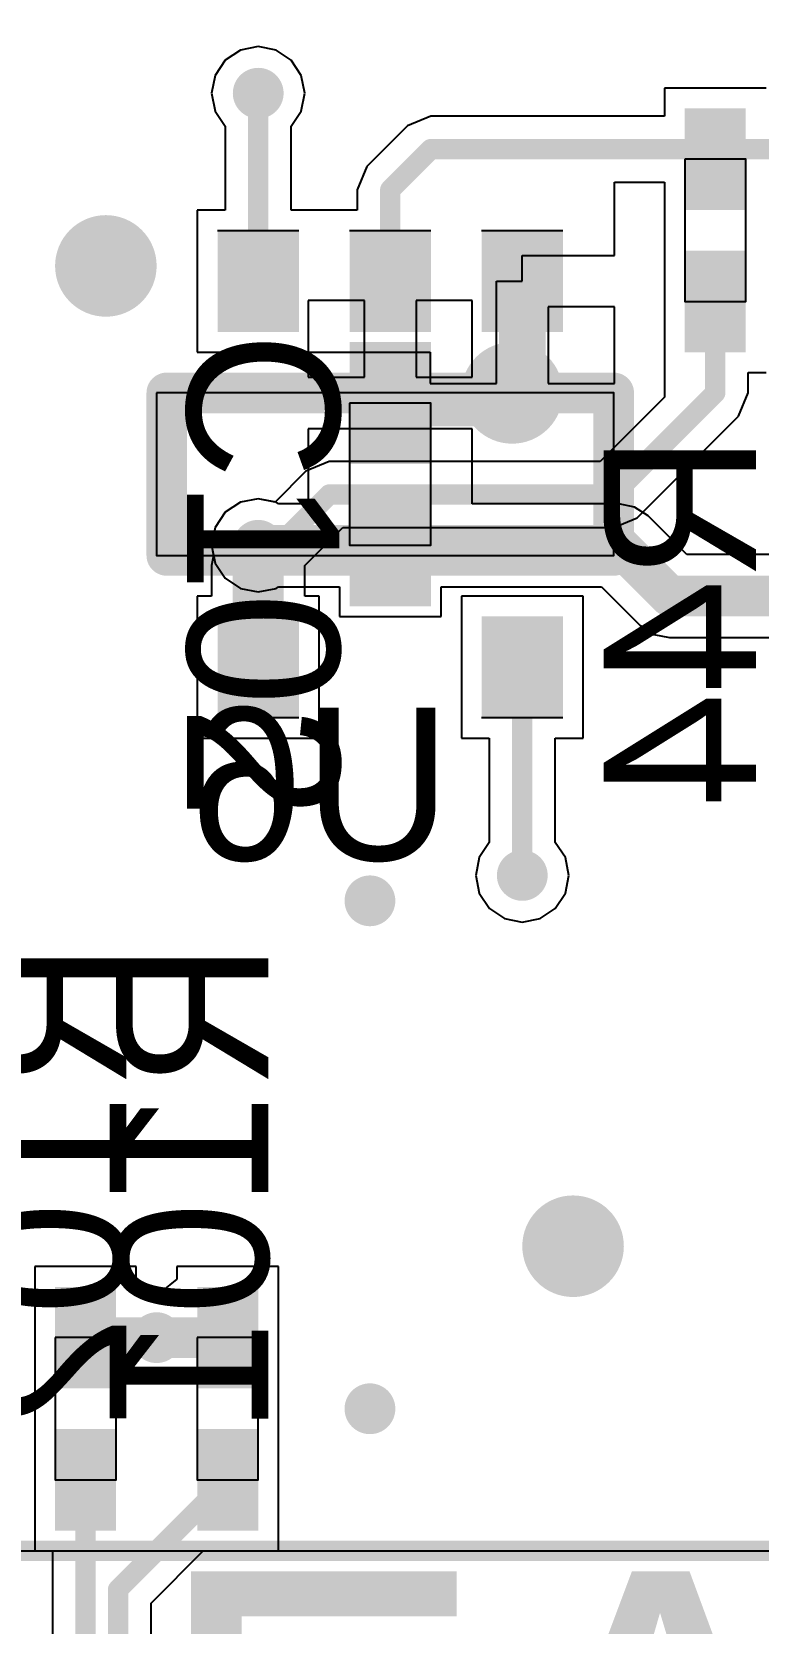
# Model space of a CAD drawing. Header units: millimetres. Extents: x 15 to 122, y 23 to 96.
# Drawn here: x 31.84 to 35.41, y 56.64 to 64.48 of the extents above; entities that cross this region are included whole.
import ezdxf

# ---------------------------------------------------------------- set-up
doc = ezdxf.new("R2010")
doc.units = ezdxf.units.MM
for name, color, linetype in [('Bottom Modules', 3, 'Continuous'), ('BottomLayer', 5, 'Continuous'), ('BottomOverlay', 54, 'Continuous'), ('BottomPaste', 16, 'Continuous'), ('TopLayer', 1, 'Continuous'), ('TopOverlay', 2, 'Continuous'), ('TopPaste', 8, 'Continuous'), ('TopSolder', 216, 'Continuous'), ('Upper Modules', 80, 'Continuous')]:
    doc.layers.add(name, color=color, linetype=linetype)
doc.styles.get("Standard").update_dxf_attribs({"font": 'ARExthalf2.shx', "width": 0.1})

msp = doc.modelspace()

# ---------------------------------------------------------------- linework, layer by layer
at = {"layer": 'Bottom Modules'}
for p, q in [((32.75000562, 63.5), (33.15000482, 63.5)), ((33.40000178, 63.5), (33.80000098, 63.5)), ((34.05000302, 63.5), (34.45000221999999, 63.5)), ((33.15000482, 61.09999972), (32.75000562, 61.09999972)), ((34.45000221999999, 61.09999972), (34.05000302, 61.09999972))]:
    msp.add_line(p, q, dxfattribs=at)
for points in [[(35.05000356, 63.85000183999999), (35.05000356, 63.15000069999999), (35.35000296, 63.15000069999999), (35.35000296, 63.85000183999999)], [(32.45001891999999, 62.69999652), (32.45001891999999, 61.89999812), (34.70001442, 61.89999812), (34.70001442, 62.69999652)], [(31.9499996, 58.05000074), (31.9499996, 57.3499996), (32.249999, 57.3499996), (32.249999, 58.05000074)], [(32.6499982, 58.05000074), (32.6499982, 57.3499996), (32.9499976, 57.3499996), (32.9499976, 58.05000074)]]:
    msp.add_lwpolyline(points, close=True, dxfattribs=at)
at = {"layer": 'BottomLayer'}
for p, q in [((32.86221012, 64.3869426), (32.78778558, 64.33721448)), ((32.95000014, 64.40440509999999), (32.86221012, 64.3869426)), ((33.03779016, 64.3869426), (32.95000014, 64.40440509999999)), ((33.1122147, 64.33721448), (33.03779016, 64.3869426)), ((32.78778558, 64.33721448), (32.73805746, 64.26278993999999)), ((33.16194282, 64.26278993999999), (33.1122147, 64.33721448)), ((32.73805746, 64.26278993999999), (32.72059496, 64.17499991999999)), ((33.17940532, 64.17499991999999), (33.16194282, 64.26278993999999)), ((32.72059496, 64.17499991999999), (32.73805746, 64.08720989999999)), ((33.16194282, 64.08720989999999), (33.17940532, 64.17499991999999)), ((35.45000276, 64.20000114), (34.95000376, 64.20000114)), ((34.95000376, 64.20000114), (34.95000376, 64.06236362)), ((32.73805746, 64.08720989999999), (32.7876408, 64.01300126)), ((33.11235947999999, 64.01300126), (33.16194282, 64.08720989999999)), ((32.7876408, 64.01300126), (32.7876408, 63.5999998)), ((33.11235947999999, 63.5999998), (33.11235947999999, 64.01300126)), ((33.68519806, 64.01480973999999), (33.48519592, 63.81480759999999)), ((33.80000352, 64.06236362), (33.68519806, 64.01480973999999)), ((34.95000376, 64.06236362), (33.80000352, 64.06236362)), ((33.48519592, 63.81480759999999), (33.43764204, 63.70000214)), ((33.43764204, 63.70000214), (33.43764204, 63.5999998)), ((34.70400222, 63.37700049999999), (34.70400222, 63.73764494)), ((34.70400222, 63.73764494), (34.95000376, 63.73764494)), ((34.95000376, 63.73764494), (34.95000376, 63.57071868)), ((32.7876408, 63.5999998), (32.65000582, 63.5999998)), ((32.65000582, 63.5999998), (32.65000582, 62.9000012)), ((33.22928838, 63.5999998), (33.11235947999999, 63.5999998)), ((33.22929092, 63.5999998), (33.22928838, 63.60000234)), ((33.22928838, 63.60000234), (33.22928838, 63.5999998)), ((33.25000462, 63.60000234), (33.22929092, 63.5999998)), ((33.2750033, 63.60000234), (33.25000462, 63.60000234)), ((33.30000198, 63.60000234), (33.2750033, 63.60000234)), ((33.32071568, 63.5999998), (33.30000198, 63.60000234)), ((33.32071822, 63.60000234), (33.32071568, 63.5999998)), ((33.32072076, 63.5999998), (33.32071822, 63.60000234)), ((33.43764204, 63.5999998), (33.32072076, 63.5999998)), ((34.95000376, 63.57071868), (34.95000122, 63.57071613999999)), ((34.95000122, 63.57071613999999), (34.95000376, 63.5707136)), ((34.95000376, 63.5707136), (34.95000122, 63.50000254)), ((34.95000122, 63.50000254), (34.95000122, 63.5)), ((34.95000122, 63.5), (34.95000122, 63.5)), ((34.95000122, 63.5), (34.95000376, 63.42929148)), ((34.25000262, 63.2500005), (34.25000262, 63.37700049999999)), ((34.25000262, 63.37700049999999), (34.70400222, 63.37700049999999)), ((34.95000376, 63.42929148), (34.95000122, 63.42928894)), ((34.95000122, 63.42928894), (34.95000376, 63.42928894)), ((34.95000376, 63.42928894), (34.95000376, 62.80000394)), ((34.12300262, 62.746001), (34.12300262, 63.2500005)), ((34.12300262, 63.2500005), (34.25000262, 63.2500005)), ((34.70400222, 63.1230005), (34.37700262, 63.1230005)), ((34.37700262, 63.1230005), (34.37700262, 62.746001)), ((34.70400222, 62.746001), (34.70400222, 63.1230005)), ((32.65000582, 62.9000012), (33.22928584, 62.9000012)), ((33.22928584, 62.9000012), (33.22928838, 62.89999865999999)), ((33.22928838, 62.89999865999999), (33.22929092, 62.9000012)), ((33.22929092, 62.9000012), (33.25000462, 62.89999865999999)), ((33.25000462, 62.89999865999999), (33.2750033, 62.89999865999999)), ((33.2750033, 62.89999865999999), (33.30000198, 62.89999865999999)), ((33.30000198, 62.89999865999999), (33.32071568, 62.9000012)), ((33.32071568, 62.9000012), (33.32071822, 62.89999865999999)), ((33.32071822, 62.89999865999999), (33.32071822, 62.9000012)), ((33.32071822, 62.9000012), (33.79600302, 62.9000012)), ((33.79600302, 62.9000012), (33.79600302, 62.746001)), ((33.79600302, 62.746001), (34.12300262, 62.746001)), ((34.37700262, 62.746001), (34.70400222, 62.746001)), ((34.95000376, 62.80000394), (34.95000122, 62.80000394)), ((34.95000122, 62.80000394), (34.95000376, 62.67961302)), ((35.3623626, 62.70000159999999), (35.3623626, 62.8000014)), ((35.3623626, 62.8000014), (35.45000276, 62.8000014)), ((34.95000376, 62.67961302), (34.63275014, 62.3623594)), ((35.31480871999999, 62.58519613999999), (35.3623626, 62.70000159999999)), ((34.81480718, 62.08519459999999), (35.31480871999999, 62.58519613999999)), ((33.29999944, 62.3623594), (33.18519398, 62.31480551999999)), ((34.63275014, 62.3623594), (33.29999944, 62.3623594)), ((33.18519398, 62.31480551999999), (33.03323848, 62.16285001999999)), ((32.78778558, 62.11221511999999), (32.73805746, 62.03779058)), ((32.86221012, 62.16194324), (32.78778558, 62.11221511999999)), ((32.95000014, 62.17940574), (32.86221012, 62.16194324)), ((33.03323848, 62.16285001999999), (32.95000014, 62.17940574)), ((32.73805746, 62.03779058), (32.72059496, 61.95000056)), ((33.17941039999999, 61.8498001), (33.36725102, 62.03764072)), ((33.36725102, 62.03764072), (34.70000172, 62.03764072)), ((34.70000172, 62.03764072), (34.81480464, 62.08519459999999)), ((34.81480464, 62.08519459999999), (34.81480972, 62.08519206)), ((34.81480972, 62.08519206), (34.81480718, 62.08519459999999)), ((32.72059496, 61.95000056), (32.73054414, 61.89998541999999)), ((32.73054414, 61.89998541999999), (32.72060004, 61.84999568)), ((32.72060004, 61.84999568), (32.72060004, 61.69999851999999)), ((33.17941039999999, 61.69999851999999), (33.17941039999999, 61.8498001)), ((32.72060004, 61.69999851999999), (32.65000582, 61.69999851999999)), ((32.65000582, 61.69999851999999), (32.65000582, 60.99999991999999)), ((33.25000462, 61.69999851999999), (33.17941039999999, 61.69999851999999)), ((33.25000462, 60.99999991999999), (33.25000462, 61.69999851999999)), ((34.55000202, 61.69999851999999), (33.95000322, 61.69999851999999)), ((33.95000322, 61.69999851999999), (33.95000322, 60.99999991999999)), ((34.55000202, 60.99999991999999), (34.55000202, 61.69999851999999)), ((32.65000582, 60.99999991999999), (33.25000462, 60.99999991999999)), ((33.95000322, 60.99999991999999), (34.08764074, 60.99999991999999)), ((34.08764074, 60.99999991999999), (34.08764074, 60.48699866)), ((34.41235942, 60.48699866), (34.41235942, 60.99999991999999)), ((34.41235942, 60.99999991999999), (34.55000202, 60.99999991999999)), ((34.08764074, 60.48699866), (34.0380574, 60.41279002)), ((34.46194276, 60.41279002), (34.41235942, 60.48699866)), ((34.0380574, 60.41279002), (34.0205949, 60.325)), ((34.47940526, 60.325), (34.46194276, 60.41279002)), ((34.0205949, 60.325), (34.0380574, 60.23720998)), ((34.46194276, 60.23720998), (34.47940526, 60.325)), ((34.0380574, 60.23720998), (34.08778552, 60.16278543999999)), ((34.41221463999999, 60.16278543999999), (34.46194276, 60.23720998)), ((34.08778552, 60.16278543999999), (34.16221006, 60.11305732)), ((34.3377901, 60.11305732), (34.41221463999999, 60.16278543999999)), ((34.16221006, 60.11305732), (34.25000008, 60.09559482)), ((34.25000008, 60.09559482), (34.3377901, 60.11305732)), ((32.3499988, 58.40000003999999), (31.8499998, 58.40000003999999)), ((31.8499998, 58.40000003999999), (31.8499998, 57.77071758)), ((32.3499988, 58.33833138), (32.3499988, 58.40000003999999)), ((33.0499974, 58.40000003999999), (32.5499984, 58.40000003999999)), ((32.5499984, 58.40000003999999), (32.5499984, 58.33833138)), ((33.0499974, 57.77071504), (33.0499974, 58.40000003999999)), ((32.42730116, 58.27489233999999), (32.3499988, 58.33833138)), ((32.4499986, 58.27940591999999), (32.42730116, 58.27489233999999)), ((32.47269604, 58.27489233999999), (32.4499986, 58.27940591999999)), ((32.5499984, 58.33833138), (32.47269604, 58.27489233999999)), ((31.8499998, 57.77071758), (31.84999726, 57.77071504)), ((31.84999726, 57.77071504), (31.8499998, 57.77071249999999)), ((31.8499998, 57.77071249999999), (31.84999726, 57.70000143999999)), ((33.0499974, 57.77071249999999), (33.04999994, 57.77071504)), ((33.04999994, 57.77071504), (33.0499974, 57.77071504)), ((33.04999994, 57.70000143999999), (33.0499974, 57.77071249999999)), ((31.84999726, 57.70000143999999), (31.84999726, 57.6999989)), ((31.84999726, 57.6999989), (31.84999726, 57.6999989)), ((31.84999726, 57.6999989), (31.8499998, 57.62929037999999)), ((33.0499974, 57.62929037999999), (33.04999994, 57.6999989)), ((33.04999994, 57.6999989), (33.04999994, 57.70000143999999)), ((33.04999994, 57.70000143999999), (33.04999994, 57.70000143999999)), ((31.8499998, 57.62929037999999), (31.84999726, 57.62928784)), ((31.84999726, 57.62928784), (31.8499998, 57.62928784)), ((31.8499998, 57.62928784), (31.8499998, 57.0000003)), ((33.04999994, 57.62928784), (33.0499974, 57.62929037999999)), ((33.0499974, 57.6292853), (33.04999994, 57.62928784)), ((33.0499974, 57.0000003), (33.0499974, 57.6292853)), ((31.8499998, 57.0000003), (31.93763996, 57.0000003)), ((31.93763996, 57.0000003), (31.93763996, 54.40000042)), ((32.42235832, 56.7427491), (32.67960952, 57.0000003)), ((32.67960952, 57.0000003), (33.0499974, 57.0000003)), ((32.42235832, 54.65870958), (32.42235832, 56.7427491))]:
    msp.add_line(p, q, dxfattribs=at)
for points, const_width in [([(32.8875009, 64.17499991999999, 1), (33.01249938, 64.17499991999999, 1)], 0.12499848), ([(32.92500146, 64.17499991999999, 1), (32.97499882, 64.17499991999999, 1)], 0.0499999), ([(33.77500484, 63.90000428, 1), (33.8250022, 63.90000428, 1)], 0.0499999), ([(33.77500484, 63.90000428, 1), (33.8250022, 63.90000428, 1)], 0.0499999), ([(35.17500458, 63.90000428, 1), (35.22500194, 63.90000428, 1)], 0.0499999), ([(35.17500458, 63.90000428, 1), (35.22500194, 63.90000428, 1)], 0.0499999), ([(33.5750027, 63.70000214, 1), (33.62500006, 63.70000214, 1)], 0.0499999), ([(33.5750027, 63.70000214, 1), (33.62500006, 63.70000214, 1)], 0.0499999), ([(34.1925021, 63.2500005, 1), (34.30750314, 63.2500005, 1)], 0.1149985), ([(32.92500146, 63.25000558, 1), (32.97499882, 63.25000558, 1)], 0.0499999), ([(32.92500146, 63.25000558, 1), (32.97499882, 63.25000558, 1)], 0.0499999), ([(32.92500654, 63.2500005, 1), (32.9750039, 63.2500005, 1)], 0.0499999), ([(33.5750027, 63.2500005, 1), (33.62500006, 63.2500005, 1)], 0.0499999), ([(35.17500458, 63.1500007, 1), (35.22500194, 63.1500007, 1)], 0.0499999), ([(34.07500424, 62.69999906, 1), (34.3250012, 62.69999906, 1)], 0.2499995), ([(34.1925021, 62.74999896, 1), (34.30750314, 62.74999896, 1)], 0.1149985), ([(34.1925021, 62.74999896, 1), (34.30750314, 62.74999896, 1)], 0.1149985), ([(34.1425022, 62.69999906, 1), (34.25750324, 62.69999906, 1)], 0.1149985), ([(35.17500458, 62.70000159999999, 1), (35.22500194, 62.70000159999999, 1)], 0.0499999), ([(35.17500458, 62.70000159999999, 1), (35.22500194, 62.70000159999999, 1)], 0.0499999), ([(33.27500076, 62.20000005999999, 1), (33.32499812, 62.20000005999999, 1)], 0.0499999), ([(33.27500076, 62.20000005999999, 1), (33.32499812, 62.20000005999999, 1)], 0.0499999), ([(34.67500304, 62.20000005999999, 1), (34.7250004, 62.20000005999999, 1)], 0.0499999), ([(34.67500304, 62.20000005999999, 1), (34.7250004, 62.20000005999999, 1)], 0.0499999), ([(32.8875009, 61.95000056, 1), (33.01249938, 61.95000056, 1)], 0.12499848), ([(32.88750598, 61.84999568, 1), (33.01250446, 61.84999568, 1)], 0.12499848), ([(32.97500136, 61.90000066, 1), (33.02499872, 61.90000066, 1)], 0.0499999), ([(32.88750598, 61.34999921999999, 1), (33.01250446, 61.34999921999999, 1)], 0.12499848), ([(34.19249955999999, 61.34999668, 1), (34.3075006, 61.34999668, 1)], 0.1149985), ([(34.1925021, 61.34999921999999, 1), (34.30750314, 61.34999921999999, 1)], 0.1149985), ([(34.2250014, 61.34999668, 1), (34.27499876, 61.34999668, 1)], 0.0499999), ([(34.18750084, 60.325, 1), (34.31249932, 60.325, 1)], 0.12499848), ([(34.2250014, 60.325, 1), (34.27499876, 60.325, 1)], 0.0499999), ([(34.37499094, 58.49998205999999, 1), (34.6249879, 58.49998205999999, 1)], 0.2499995), ([(32.0499994, 58.05000073999999, 1), (32.1499992, 58.05000073999999, 1)], 0.0999998), ([(32.38749936, 58.05000073999999, 1), (32.51249783999999, 58.05000073999999, 1)], 0.12499848), ([(32.3999987, 58.05000073999999, 1), (32.4999985, 58.05000073999999, 1)], 0.0999998), ([(32.3999987, 58.05000073999999, 1), (32.4999985, 58.05000073999999, 1)], 0.0999998), ([(32.749998, 58.05000073999999, 1), (32.8499978, 58.05000073999999, 1)], 0.0999998), ([(32.07500062, 57.3499996, 1), (32.12499798, 57.3499996, 1)], 0.0499999), ([(32.77499922, 57.3499996, 1), (32.82499658, 57.3499996, 1)], 0.0499999), ([(32.2350003, 56.81000067999999, 1), (32.28499765999999, 56.81000067999999, 1)], 0.0499999), ([(32.2350003, 56.81000067999999, 1), (32.28499765999999, 56.81000067999999, 1)], 0.0499999)]:
    msp.add_lwpolyline(points, format="xyb", close=True, dxfattribs=dict(at, const_width=const_width))
for points, const_width in [([(32.95000014, 63.25000558), (32.95000014, 64.17499991999999)], 0.0999998), ([(33.60000137999999, 63.70000214), (33.80000352, 63.90000428)], 0.0999998), ([(33.80000352, 63.90000428), (35.20000326, 63.90000428)], 0.0999998), ([(35.20000326, 63.90000428), (37.100002, 63.90000428)], 0.0999998), ([(33.60000137999999, 63.2500005), (33.60000137999999, 63.70000214)], 0.0999998), ([(34.25000262, 62.74999896), (34.25000262, 63.2500005)], 0.22999954), ([(32.95000014, 63.25000558), (32.95000522, 63.2500005)], 0.0999998), ([(35.20000326, 62.70000159999999), (35.20000326, 63.1500007)], 0.0999998), ([(34.20000272, 62.69999906), (34.25000262, 62.74999896)], 0.22999954), ([(34.70000172, 62.20000005999999), (35.20000326, 62.70000159999999)], 0.0999998), ([(33.00000004, 61.90000066), (33.29999944, 62.20000005999999)], 0.0999998), ([(33.29999944, 62.20000005999999), (34.70000172, 62.20000005999999)], 0.0999998), ([(32.95000522, 61.34999921999999), (32.95000522, 61.84999568)], 0.2499995), ([(34.25000008, 61.34999668), (34.25000262, 61.34999921999999)], 0.22999954), ([(34.25000008, 60.325), (34.25000008, 61.34999668)], 0.0999998), ([(32.0999993, 58.05000073999999), (32.4499986, 58.05000073999999)], 0.1999996), ([(32.4499986, 58.05000073999999), (32.7999979, 58.05000073999999)], 0.1999996), ([(32.0999993, 54.40000042), (32.0999993, 57.3499996)], 0.0999998), ([(32.25999898, 56.81000067999999), (32.7999979, 57.3499996)], 0.0999998), ([(32.25999898, 54.54000267999999), (32.25999898, 56.81000067999999)], 0.0999998)]:
    msp.add_lwpolyline(points, dxfattribs=dict(at, const_width=const_width))
for points in [[(35.05000356, 63.60000234), (35.35000296, 63.60000234), (35.05000356, 64.10000133999999), (35.35000296, 64.10000133999999)], [(33.15000482, 63.5), (32.75000562, 63.5), (33.15000482, 63.000001), (32.75000562, 63.000001)], [(33.80000098, 63.5), (33.40000178, 63.5), (33.80000098, 63.000001), (33.40000178, 63.000001)], [(34.45000221999999, 63.5), (34.05000302, 63.5), (34.45000221999999, 63.000001), (34.05000302, 63.000001)], [(35.05000356, 62.9000012), (35.35000296, 62.9000012), (35.05000356, 63.40000019999999), (35.35000296, 63.40000019999999)], [(33.15000482, 61.59999871999999), (32.75000562, 61.59999871999999), (33.15000482, 61.09999972), (32.75000562, 61.09999972)], [(34.45000221999999, 61.59999871999999), (34.05000302, 61.59999871999999), (34.45000221999999, 61.09999972), (34.05000302, 61.09999972)], [(32.249999, 58.30000024), (31.9499996, 58.30000024), (32.249999, 57.80000124), (31.9499996, 57.80000124)], [(32.9499976, 58.30000024), (32.6499982, 58.30000024), (32.9499976, 57.80000124), (32.6499982, 57.80000124)], [(32.249999, 57.5999991), (31.9499996, 57.5999991), (32.249999, 57.1000001), (31.9499996, 57.1000001)], [(32.9499976, 57.5999991), (32.6499982, 57.5999991), (32.9499976, 57.1000001), (32.6499982, 57.1000001)]]:
    msp.add_solid(points, dxfattribs=at)
at = {"layer": 'BottomOverlay'}
for points, const_width in [([(32.32500012, 63.32499908, 1), (32.07499808, 63.32499908, 1)], 0.2499995), ([(32.01249884, 63.32499908, 1), (32.13749732, 63.32499908, 1)], 0.12499848), ([(32.26250088, 63.32499908, 1), (32.38749936, 63.32499908, 1)], 0.12499848), ([(32.45001892, 62.69999652, 1), (32.55001872, 62.69999652, 1)], 0.0999998), ([(32.45001892, 62.69999652, 1), (32.55001872, 62.69999652, 1)], 0.0999998), ([(34.65001452, 62.69999652, 1), (34.75001432, 62.69999652, 1)], 0.0999998), ([(34.65001452, 62.69999652, 1), (34.75001432, 62.69999652, 1)], 0.0999998), ([(32.45001892, 61.89999812, 1), (32.55001872, 61.89999812, 1)], 0.0999998), ([(32.45001892, 61.89999812, 1), (32.55001872, 61.89999812, 1)], 0.0999998), ([(34.65001452, 61.89999812, 1), (34.75001432, 61.89999812, 1)], 0.0999998), ([(34.65001452, 61.89999812, 1), (34.75001432, 61.89999812, 1)], 0.0999998)]:
    msp.add_lwpolyline(points, format="xyb", close=True, dxfattribs=dict(at, const_width=const_width))
at = {"layer": 'BottomOverlay', "const_width": 0.1999996}
for points in [[(32.50001882, 62.69999652), (34.70001442, 62.69999652)], [(32.50001882, 61.89999812), (32.50001882, 62.69999652)], [(34.70001442, 61.89999812), (34.70001442, 62.69999652)], [(32.50001882, 61.89999812), (34.70001442, 61.89999812)]]:
    msp.add_lwpolyline(points, dxfattribs=at)
at = {"layer": 'BottomPaste'}
for points in [[(35.05000356, 63.60000234), (35.35000296, 63.60000234), (35.05000356, 64.10000133999999), (35.35000296, 64.10000133999999)], [(35.05000356, 63.60000234), (35.35000296, 63.60000234), (35.05000356, 64.10000133999999), (35.35000296, 64.10000133999999)], [(33.15000482, 63.5), (32.75000562, 63.5), (33.15000482, 63.000001), (32.75000562, 63.000001)], [(33.15000482, 63.5), (32.75000562, 63.5), (33.15000482, 63.000001), (32.75000562, 63.000001)], [(33.80000098, 63.5), (33.40000178, 63.5), (33.80000098, 63.000001), (33.40000178, 63.000001)], [(33.80000098, 63.5), (33.40000178, 63.5), (33.80000098, 63.000001), (33.40000178, 63.000001)], [(34.45000221999999, 63.5), (34.05000302, 63.5), (34.45000221999999, 63.000001), (34.05000302, 63.000001)], [(34.45000221999999, 63.5), (34.05000302, 63.5), (34.45000221999999, 63.000001), (34.05000302, 63.000001)], [(35.05000356, 62.9000012), (35.35000296, 62.9000012), (35.05000356, 63.40000019999999), (35.35000296, 63.40000019999999)], [(35.05000356, 62.9000012), (35.35000296, 62.9000012), (35.05000356, 63.40000019999999), (35.35000296, 63.40000019999999)], [(33.15000482, 61.59999871999999), (32.75000562, 61.59999871999999), (33.15000482, 61.09999972), (32.75000562, 61.09999972)], [(33.15000482, 61.59999871999999), (32.75000562, 61.59999871999999), (33.15000482, 61.09999972), (32.75000562, 61.09999972)], [(34.45000221999999, 61.59999871999999), (34.05000302, 61.59999871999999), (34.45000221999999, 61.09999972), (34.05000302, 61.09999972)], [(34.45000221999999, 61.59999871999999), (34.05000302, 61.59999871999999), (34.45000221999999, 61.09999972), (34.05000302, 61.09999972)], [(32.249999, 58.30000024), (31.9499996, 58.30000024), (32.249999, 57.80000124), (31.9499996, 57.80000124)], [(32.249999, 58.30000024), (31.9499996, 58.30000024), (32.249999, 57.80000124), (31.9499996, 57.80000124)], [(32.9499976, 58.30000024), (32.6499982, 58.30000024), (32.9499976, 57.80000124), (32.6499982, 57.80000124)], [(32.9499976, 58.30000024), (32.6499982, 58.30000024), (32.9499976, 57.80000124), (32.6499982, 57.80000124)], [(32.249999, 57.5999991), (31.9499996, 57.5999991), (32.249999, 57.1000001), (31.9499996, 57.1000001)], [(32.249999, 57.5999991), (31.9499996, 57.5999991), (32.249999, 57.1000001), (31.9499996, 57.1000001)], [(32.9499976, 57.5999991), (32.6499982, 57.5999991), (32.9499976, 57.1000001), (32.6499982, 57.1000001)], [(32.9499976, 57.5999991), (32.6499982, 57.5999991), (32.9499976, 57.1000001), (32.6499982, 57.1000001)]]:
    msp.add_solid(points, dxfattribs=at)
at = {"layer": 'TopLayer'}
for p, q in [((33.47299884, 63.1540012), (33.19599914, 63.1540012)), ((33.19599914, 63.1540012), (33.19599914, 62.7770017)), ((33.47299884, 62.7770017), (33.47299884, 63.1540012)), ((34.00399854, 63.1540012), (33.72699884, 63.1540012)), ((33.72699884, 63.1540012), (33.72699884, 62.7770017)), ((34.00399854, 62.7770017), (34.00399854, 63.1540012)), ((33.19599914, 62.7770017), (33.47299884, 62.7770017)), ((33.72699884, 62.7770017), (34.00399854, 62.7770017)), ((34.00399854, 62.52300169999999), (33.19599914, 62.52300169999999)), ((33.19599914, 62.52300169999999), (33.19599914, 62.15391938)), ((34.00399854, 62.15391938), (34.00399854, 62.52300169999999)), ((32.78778558, 62.11221511999999), (32.73805746, 62.03779058)), ((32.86221012, 62.16194324), (32.78778558, 62.11221511999999)), ((32.95000014, 62.17940574), (32.86221012, 62.16194324)), ((33.03779016, 62.16194324), (32.95000014, 62.17940574)), ((33.04979927999999, 62.15391938), (33.03779016, 62.16194324)), ((33.19599914, 62.15391938), (33.04979927999999, 62.15391938)), ((34.7250004, 62.15391938), (34.00399854, 62.15391938)), ((34.80303682, 62.13839744), (34.7250004, 62.15391938)), ((34.86919366, 62.09419381999999), (34.80303682, 62.13839744)), ((32.73805746, 62.03779058), (32.72059496, 61.95000056)), ((35.05946252, 61.90392241999999), (34.86919366, 62.09419381999999)), ((32.72059496, 61.95000056), (32.73805746, 61.86221054)), ((36.8000026, 61.90392241999999), (35.05946252, 61.90392241999999)), ((32.73805746, 61.86221054), (32.78778558, 61.787786)), ((32.78778558, 61.787786), (32.86221012, 61.73805788)), ((32.86221012, 61.73805788), (32.95000014, 61.72059538)), ((32.95000014, 61.72059538), (33.03779016, 61.73805788)), ((33.03779016, 61.73805788), (33.04979927999999, 61.74608173999999)), ((33.04979927999999, 61.74608173999999), (33.34999934, 61.74608173999999)), ((33.34999934, 61.74608173999999), (33.34999934, 61.60000126)), ((33.84999834, 61.60000126), (33.84999834, 61.74608173999999)), ((33.84999834, 61.74608173999999), (34.6405327, 61.74608173999999)), ((34.6405327, 61.74608173999999), (34.83079902, 61.55581796)), ((33.34999934, 61.60000126), (33.84999834, 61.60000126)), ((34.83079902, 61.55581796), (34.83080409999999, 61.55581033999999)), ((34.83080409999999, 61.55581033999999), (34.89696094, 61.51160672)), ((34.89696094, 61.51160672), (34.97499736, 61.49608224)), ((34.97499736, 61.49608224), (34.97501006, 61.49608478)), ((34.97501006, 61.49608478), (36.8000026, 61.49608478))]:
    msp.add_line(p, q, dxfattribs=at)
for points, const_width in [([(34.07500424, 62.69999906, 1), (34.3250012, 62.69999906, 1)], 0.2499995), ([(33.54249832, 62.6500017, 1), (33.65749936, 62.6500017, 1)], 0.1149985), ([(34.09250484, 62.6500017, 1), (34.20750588, 62.6500017, 1)], 0.1149985), ([(34.09250484, 62.6500017, 1), (34.20750588, 62.6500017, 1)], 0.1149985), ([(34.1425022, 62.69999906, 1), (34.25750324, 62.69999906, 1)], 0.1149985), ([(32.8875009, 61.95000056, 1), (33.01249938, 61.95000056, 1)], 0.12499848), ([(32.90000024, 61.95000056, 1), (33.00000004, 61.95000056, 1)], 0.0999998), ([(33.54999893999999, 61.95000056, 1), (33.64999874, 61.95000056, 1)], 0.0999998), ([(33.54999893999999, 61.95000056, 1), (33.64999874, 61.95000056, 1)], 0.0999998), ([(34.6750005, 61.95000056, 1), (34.77500029999999, 61.95000056, 1)], 0.0999998), ([(34.6750005, 61.95000056, 1), (34.77500029999999, 61.95000056, 1)], 0.0999998), ([(34.92499746, 61.7000036, 1), (35.02499726, 61.7000036, 1)], 0.0999998), ([(34.92499746, 61.7000036, 1), (35.02499726, 61.7000036, 1)], 0.0999998), ([(33.43750233999999, 60.20000151999999, 1), (33.56250082, 60.20000151999999, 1)], 0.12499848), ([(34.37499094, 58.49998205999999, 1), (34.6249879, 58.49998205999999, 1)], 0.2499995), ([(33.43750233999999, 57.70000143999999, 1), (33.56250082, 57.70000143999999, 1)], 0.12499848)]:
    msp.add_lwpolyline(points, format="xyb", close=True, dxfattribs=dict(at, const_width=const_width))
for points, const_width in [([(33.59999884, 62.6500017), (34.15000536, 62.6500017)], 0.22999954), ([(34.15000536, 62.6500017), (34.20000272, 62.69999906)], 0.22999954), ([(32.95000014, 61.95000056), (33.59999884, 61.95000056)], 0.1999996), ([(33.59999884, 61.95000056), (34.7250004, 61.95000056)], 0.1999996), ([(34.7250004, 61.95000056), (34.97499736, 61.7000036)], 0.1999996), ([(34.97499736, 61.7000036), (37.1500019, 61.7000036)], 0.1999996)]:
    msp.add_lwpolyline(points, dxfattribs=dict(at, const_width=const_width))
for points in [[(33.74999854, 62.9000012), (33.44999914, 62.9000012), (33.74999854, 62.4000022), (33.44999914, 62.4000022)], [(33.74999854, 62.20000005999999), (33.44999914, 62.20000005999999), (33.74999854, 61.70000106), (33.44999914, 61.70000106)]]:
    msp.add_solid(points, dxfattribs=at)
at = {"layer": 'TopOverlay', "const_width": 0.0999998}
msp.add_lwpolyline([(25.54999716, 56.99995965999999), (43.55001196, 56.99995965999999)], dxfattribs=at)
at = {"layer": 'TopPaste'}
for points in [[(33.74999854, 62.9000012), (33.44999914, 62.9000012), (33.74999854, 62.4000022), (33.44999914, 62.4000022)], [(33.74999854, 62.9000012), (33.44999914, 62.9000012), (33.74999854, 62.4000022), (33.44999914, 62.4000022)], [(33.74999854, 62.20000005999999), (33.44999914, 62.20000005999999), (33.74999854, 61.70000106), (33.44999914, 61.70000106)], [(33.74999854, 62.20000005999999), (33.44999914, 62.20000005999999), (33.74999854, 61.70000106), (33.44999914, 61.70000106)]]:
    msp.add_solid(points, dxfattribs=at)
at = {"layer": 'TopSolder'}
for points in [[(33.79999844, 62.95000109999999), (33.39999924, 62.95000109999999), (33.79999844, 62.3500023), (33.39999924, 62.3500023)], [(33.79999844, 62.95000109999999), (33.39999924, 62.95000109999999), (33.79999844, 62.3500023), (33.39999924, 62.3500023)], [(33.79999844, 62.24999996), (33.39999924, 62.24999996), (33.79999844, 61.65000116), (33.39999924, 61.65000116)], [(33.79999844, 62.24999996), (33.39999924, 62.24999996), (33.79999844, 61.65000116), (33.39999924, 61.65000116)]]:
    msp.add_solid(points, dxfattribs=at)
at = {"layer": 'Upper Modules'}
for points in [[(43.55001196, 56.99995965999999), (43.55001196, 70.02498313999999), (25.54999716, 70.02498313999999), (25.54999716, 56.99995965999999)], [(33.39999924, 62.6500017), (33.39999924, 61.95000055999999), (33.79999844, 61.95000055999999), (33.79999844, 62.6500017)]]:
    msp.add_lwpolyline(points, close=True, dxfattribs=at)

# ---------------------------------------------------------------- texts
at = {"layer": 'BottomOverlay', "text_generation_flag": 2}
for s, rotation, p in [('R44', 90, (35.40000032, 62.50000199999999)), ('U6', 360, (33.90000078, 60.40000112)), ('R102', 90, (32.30000144, 60.00000192)), ('R101', 90, (33.00000004, 60.00000192))]:
    msp.add_text(s, height=0.75000104, rotation=rotation, dxfattribs=at).set_placement(p)
at = {"layer": 'TopOverlay'}
msp.add_text('C102', height=0.75000104, rotation=270, dxfattribs=at).set_placement((32.60000084, 63.000001))
msp.add_text('FAN', height=2.00000108, dxfattribs=at).set_placement((32.40000124, 54.90000196))

doc.saveas('drawing.dxf')
